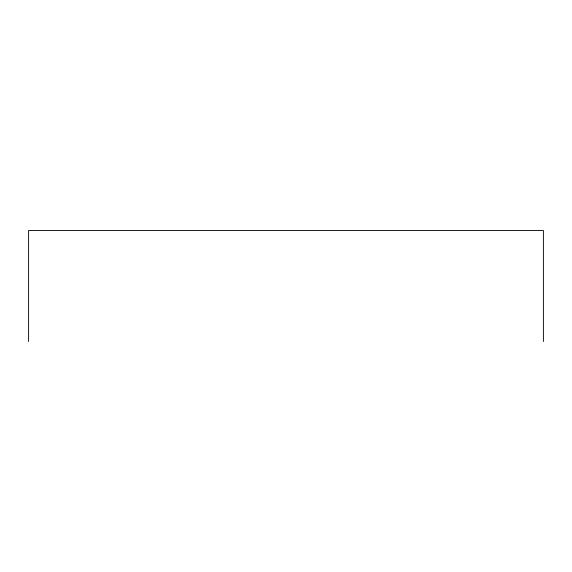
<?xml version="1.0" encoding="UTF-8"?>
<svg xmlns="http://www.w3.org/2000/svg" width="572" height="572" viewBox="0 0 572 572"><rect width="100%" height="100%" fill="white"/><g stroke="black" fill="none" stroke-linecap="round" stroke-linejoin="round"><path stroke-width="0.86" d="M543.4 341.505L543.4 230.495L28.6 230.495L28.6 341.505"/></g></svg>
